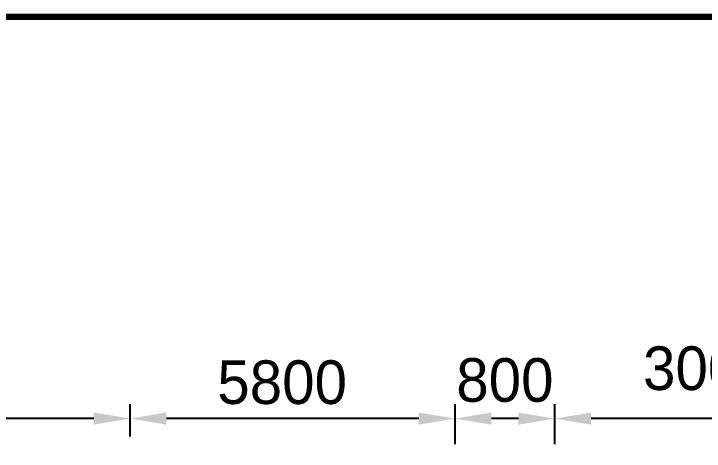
# Model space of a CAD drawing. Extents: x -377620 to 406987, y -326460 to -226264.
# Drawn here: x 360259 to 365009, y -233071 to -230063 of the extents above; entities that cross this region are included whole.
import ezdxf

# ---------------------------------------------------------------- set-up
doc = ezdxf.new("R2010")
doc.units = 0
doc.header["$LTSCALE"] = 300
doc.header["$MEASUREMENT"] = 0
doc.layers.get('DEFPOINTS').update_dxf_attribs({"linetype": 'CONTINUOUS'})
doc.layers.add('LINE', color=7, linetype='CONTINUOUS')
doc.dimstyles.new('3', dxfattribs={"dimtxt": 225, "dimasz": 350, "dimexe": 100, "dimexo": 25, "dimgap": 9, "dimtad": 0, "dimdec": 0, "dimzin": 0, "dimdsep": 46, "dimtxsty": 'Standard', "dimcen": 0, "dimclrd": 5, "dimclre": 6, "dimclrt": 256, "dimadec": 0, "dimazin": 0, "dimtfac": 1, "dimtdec": 0, "dimtofl": 0, "dimtmove": 2, "dimatfit": 3, "dimfxl": 1, "dimtolj": 1, "dimtzin": 0, "dimarcsym": 0})

# ---------------------------------------------------------------- blocks, each defined once
blk = doc.blocks.new('*D510')
at = {"layer": 'DEFPOINTS', "color": 0}
for p in [(353979.5, -232847.3), (353979.5, -232996.6), (361059.5, -232996.6)]:
    blk.add_point(p, dxfattribs=at)
at = {"layer": 'LINE', "color": 7, "lineweight": -2}
for p, q in [((353979.5, -232971.6), (353979.5, -232747.3)), ((361059.5, -232971.6), (361059.5, -232747.3)), ((354229.5, -232847.3), (356135.5, -232847.3)), ((360809.5, -232847.3), (358903.5, -232847.3))]:
    blk.add_line(p, q, dxfattribs=at)
at = {"layer": 'LINE', "color": 7}
for points in [[(354229.5, -232805.7), (354229.5, -232889), (353979.5, -232847.3)], [(360809.5, -232805.7), (360809.5, -232889), (361059.5, -232847.3)]]:
    blk.add_solid(points, dxfattribs=at)
at = {"layer": 'LINE', "color": 7, "insert": (357519.5, -232847.3), "char_height": 300, "attachment_point": 5}
blk.add_mtext('\\A1;11500 (C/S)\\P12000 (R/S)', dxfattribs=at)
blk = doc.blocks.new('*D512')
at = {"layer": 'DEFPOINTS', "color": 0}
for p in [(361059.5, -232847.3), (361059.5, -232996.6), (363295.4, -232995.7)]:
    blk.add_point(p, dxfattribs=at)
at = {"layer": 'LINE', "color": 7, "lineweight": -2}
for p, q in [((361059.5, -232971.6), (361059.5, -232747.3)), ((363295.4, -232970.7), (363295.4, -232747.3)), ((363045.4, -232847.3), (361309.5, -232847.3))]:
    blk.add_line(p, q, dxfattribs=at)
at = {"layer": 'LINE', "color": 7}
for points in [[(361309.5, -232805.7), (361309.5, -232889), (361059.5, -232847.3)], [(363045.4, -232805.7), (363045.4, -232889), (363295.4, -232847.3)]]:
    blk.add_solid(points, dxfattribs=at)
at = {"layer": 'LINE', "color": 7, "insert": (362105.4, -232599), "char_height": 300, "attachment_point": 5}
blk.add_mtext('\\A1;5800', dxfattribs=at)
blk = doc.blocks.new('*D516')
at = {"layer": 'DEFPOINTS', "color": 0}
for p in [(363295.4, -232847.3), (363295.4, -233048.5), (363980.7, -233048.5)]:
    blk.add_point(p, dxfattribs=at)
at = {"layer": 'LINE', "color": 7, "lineweight": -2}
for p, q in [((363295.4, -233023.5), (363295.4, -232747.3)), ((363980.7, -233023.5), (363980.7, -232747.3)), ((363730.7, -232847.3), (363545.4, -232847.3))]:
    blk.add_line(p, q, dxfattribs=at)
at = {"layer": 'LINE', "color": 7}
for points in [[(363545.4, -232805.7), (363545.4, -232889), (363295.4, -232847.3)], [(363730.7, -232805.7), (363730.7, -232889), (363980.7, -232847.3)]]:
    blk.add_solid(points, dxfattribs=at)
at = {"layer": 'LINE', "color": 7, "insert": (363638, -232583.8), "char_height": 300, "attachment_point": 5}
blk.add_mtext('\\A1;800', dxfattribs=at)
blk = doc.blocks.new('*D518')
at = {"layer": 'DEFPOINTS', "color": 0}
for p in [(363980.7, -232847.3), (363980.7, -233048.5), (366030.1, -233048.5)]:
    blk.add_point(p, dxfattribs=at)
at = {"layer": 'LINE', "color": 7, "lineweight": -2}
for p, q in [((363980.7, -233023.5), (363980.7, -232747.3)), ((366030.1, -233023.5), (366030.1, -232747.3)), ((365780.1, -232847.3), (364230.7, -232847.3))]:
    blk.add_line(p, q, dxfattribs=at)
at = {"layer": 'LINE', "color": 7}
for points in [[(364230.7, -232805.7), (364230.7, -232889), (363980.7, -232847.3)], [(365780.1, -232805.7), (365780.1, -232889), (366030.1, -232847.3)]]:
    blk.add_solid(points, dxfattribs=at)
at = {"layer": 'LINE', "color": 7, "insert": (365035, -232503), "char_height": 300, "attachment_point": 5}
blk.add_mtext('\\A1;3000', dxfattribs=at)

msp = doc.modelspace()

# ---------------------------------------------------------------- linework, layer by layer
at = {"layer": 'LINE', "color": 7, "lineweight": 40, "const_width": 42.8247}
msp.add_lwpolyline([(346459.958, -272870.4538), (406965.158, -272870.4538), (406965.158, -230084.6338), (346459.958, -230084.6338)], close=True, dxfattribs=at)

# ---------------------------------------------------------------- dimensions: what is measured, and where the dimension line sits
at = {"layer": 'LINE', "color": 7}
dim = msp.add_linear_dim(base=(353979.4612, -232847.3258), p1=(361059.548, -232996.6052), p2=(353979.4612, -232996.6052), text='11500 (C/S)\\P12000 (R/S)', dimstyle='3', override={"dimtxt": 300, "dimasz": 250, "dimclrd": 7, "dimclre": 7, "dimclrt": 7}, dxfattribs=at)
dim.commit()
dim.dimension.update_dxf_attribs({"geometry": '*D510', "text_midpoint": (357519.5046, -232847.3258)})
dim = msp.add_linear_dim(base=(363980.6904, -232847.3258), p1=(366030.0873, -233048.5217), p2=(363980.6904, -233048.5217), angle=180, text='3000', dimstyle='3', override={"dimtxt": 300, "dimasz": 250, "dimclrd": 7, "dimclre": 7, "dimclrt": 7}, dxfattribs=at)
dim.commit()
dim.dimension.update_dxf_attribs({"geometry": '*D518', "text_midpoint": (365035, -232503), "dimtype": 160})
dim = msp.add_linear_dim(base=(363295.4006, -232847.3258), p1=(363980.6904, -233048.5217), p2=(363295.4006, -233048.5217), angle=180, text='800', dimstyle='3', override={"dimtxt": 300, "dimasz": 250, "dimclrd": 7, "dimclre": 7, "dimclrt": 7}, dxfattribs=at)
dim.commit()
dim.dimension.update_dxf_attribs({"geometry": '*D516', "text_midpoint": (363638.0455, -232583.8258)})
dim = msp.add_linear_dim(base=(361059.548, -232847.3258), p1=(363295.4006, -232995.7432), p2=(361059.548, -232996.6052), text='5800', dimstyle='3', override={"dimtxt": 300, "dimasz": 250, "dimclrd": 7, "dimclre": 7, "dimclrt": 7}, dxfattribs=at)
dim.commit()
dim.dimension.update_dxf_attribs({"geometry": '*D512', "text_midpoint": (362105.4393, -232599.008), "dimtype": 160})

doc.saveas('drawing.dxf')
